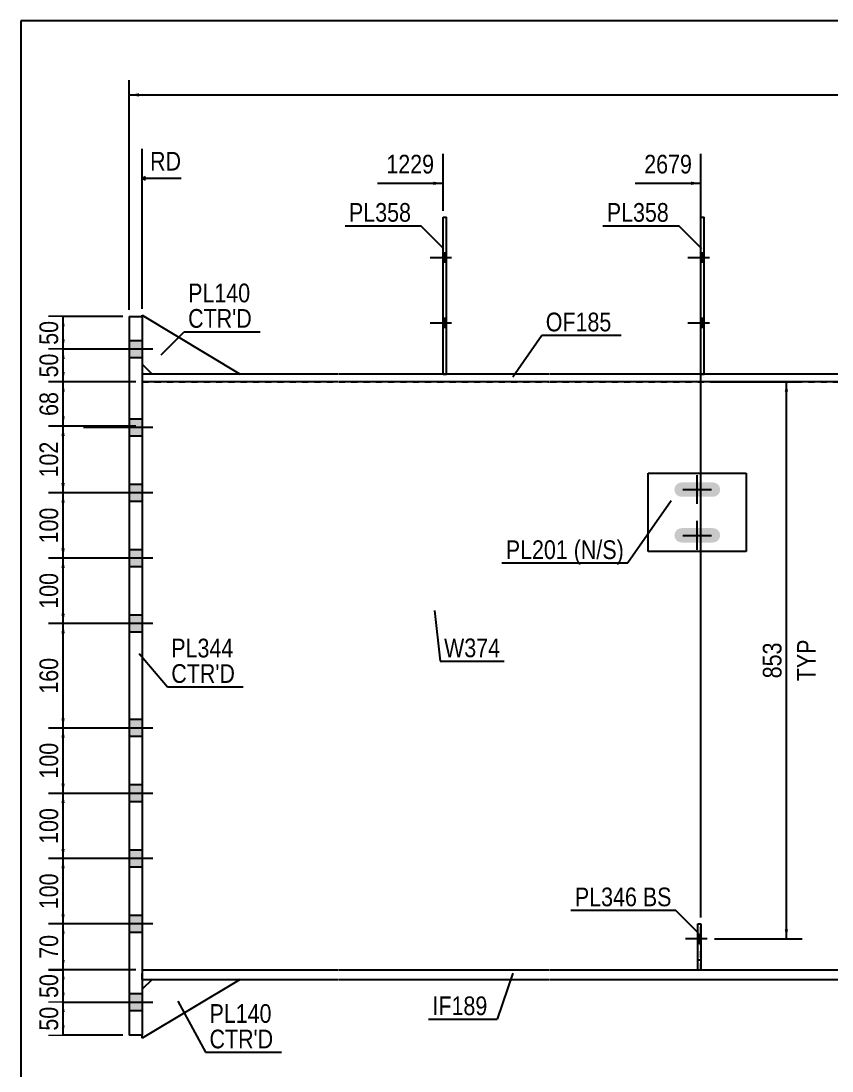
# Model space of a CAD drawing. Header units: millimetres. Extents: x -321 to 92, y -152 to 135.
# Drawn here: x -318.1 to -193.9, y -25.5 to 135.2 of the extents above; entities that cross this region are included whole.
import ezdxf

# ---------------------------------------------------------------- set-up
doc = ezdxf.new("R2010")
doc.units = ezdxf.units.MM
doc.linetypes.add('DXK_LINE_DOT1', pattern=[1.8814, 0.9407, -0.9407])
doc.linetypes.add('DXK_LINE_DOT2', pattern=[3.9198, 1.9599, -1.9599])
doc.styles.add('Arial Narrow', font='ARIALN.TTF', dxfattribs={"height": 0.2})

# ---------------------------------------------------------------- blocks, each defined once
blk = doc.blocks.new('Unknown-622305719-1210')
at = {"color": 5, "linetype": 'Continuous'}
for p, q in [((91.93, 135.25), (-318.07, 135.25)), ((-318.07, 135.25), (-318.07, -151.75))]:
    blk.add_line(p, q, dxfattribs=at)
blk = doc.blocks.new('Part-622305719-1338 - 1231')
at = {"color": 2, "linetype": 'Continuous'}
for p, q in [((-301.5, 90), (-299.5, 90)), ((-301.5, 90), (-301.5, -20)), ((-299.5, 90), (-299.5, -20)), ((-299.5, -20), (-301.5, -20))]:
    blk.add_line(p, q, dxfattribs=at)
blk = doc.blocks.new('Part-622305719-1367 - 1231')
at = {"color": 2, "linetype": 'Continuous'}
for p, q in [((-284.5, -11.5), (-299.5, -20.5)), ((-298, -11.5), (-299.5, -13)), ((-299.5, -20.5), (-299.5, -20))]:
    blk.add_line(p, q, dxfattribs=at)
at = {"color": 7, "linetype": 'DXK_LINE_DOT1'}
for p, q in [((-298, -11.5), (-284.5, -11.5)), ((-299.5, -13), (-299.5, -20))]:
    blk.add_line(p, q, dxfattribs=at)
blk = doc.blocks.new('Part-622305719-1676 - 1231')
at = {"color": 2, "linetype": 'Continuous'}
for p, q in [((-222.05, 66), (-207.05, 66)), ((-222.05, 54), (-222.05, 66)), ((-207.05, 66), (-207.05, 54)), ((-207.05, 54), (-222.05, 54))]:
    blk.add_line(p, q, dxfattribs=at)
blk = doc.blocks.new('Part-622305719-1372 - 1231')
at = {"color": 2, "linetype": 'Continuous'}
for p, q in [((-299.5, 90), (-299.5, 90.2)), ((-299.5, 90.2), (-284.5, 81.2)), ((-299.5, 82.7), (-298, 81.2))]:
    blk.add_line(p, q, dxfattribs=at)
at = {"color": 7, "linetype": 'DXK_LINE_DOT1'}
for p, q in [((-299.5, 90), (-299.5, 82.7)), ((-284.5, 81.2), (-298, 81.2))]:
    blk.add_line(p, q, dxfattribs=at)
blk = doc.blocks.new('Part-622305719-1388 - 1231')
at = {"color": 7, "linetype": 'DXK_LINE_DOT1'}
for p, q in [((-299.5, 80), (-299.5, -10)), ((-299.5, 80), (-269.5, 80)), ((-269.4, 80), (-237.15, 80)), ((-237.05, 80), (-162.05, 80)), ((-299.5, -10), (-269.5, -10)), ((-269.4, -10), (-237.15, -10)), ((-237.05, -10), (-162.05, -10))]:
    blk.add_line(p, q, dxfattribs=at)
blk = doc.blocks.new('Bolt-622305719-1391 - 1231')
at = {"linetype": 'Continuous'}
for points in [[(-301.5, 86.3), (-301.5, 83.7), (-299.5, 83.7), (-299.5, 86.3)], [(-301.5, 86.3), (-301.5, 83.7), (-299.5, 83.7), (-299.5, 86.3)], [(-301.5, 74.3), (-301.5, 71.7), (-299.5, 71.7), (-299.5, 74.3)], [(-301.5, 74.3), (-301.5, 71.7), (-299.5, 71.7), (-299.5, 74.3)], [(-301.5, 64.3), (-301.5, 61.7), (-299.5, 61.7), (-299.5, 64.3)], [(-301.5, 64.3), (-301.5, 61.7), (-299.5, 61.7), (-299.5, 64.3)], [(-301.5, 54.3), (-301.5, 51.7), (-299.5, 51.7), (-299.5, 54.3)], [(-301.5, 54.3), (-301.5, 51.7), (-299.5, 51.7), (-299.5, 54.3)], [(-301.5, 44.3), (-301.5, 41.7), (-299.5, 41.7), (-299.5, 44.3)], [(-301.5, 44.3), (-301.5, 41.7), (-299.5, 41.7), (-299.5, 44.3)], [(-301.5, 28.3), (-301.5, 25.7), (-299.5, 25.7), (-299.5, 28.3)], [(-301.5, 28.3), (-301.5, 25.7), (-299.5, 25.7), (-299.5, 28.3)], [(-301.5, 18.3), (-301.5, 15.7), (-299.5, 15.7), (-299.5, 18.3)], [(-301.5, 18.3), (-301.5, 15.7), (-299.5, 15.7), (-299.5, 18.3)], [(-301.5, 8.3), (-301.5, 5.7), (-299.5, 5.7), (-299.5, 8.3)], [(-301.5, 8.3), (-301.5, 5.7), (-299.5, 5.7), (-299.5, 8.3)], [(-301.5, -1.7), (-301.5, -4.3), (-299.5, -4.3), (-299.5, -1.7)], [(-301.5, -1.7), (-301.5, -4.3), (-299.5, -4.3), (-299.5, -1.7)], [(-301.5, -13.7), (-301.5, -16.3), (-299.5, -16.3), (-299.5, -13.7)], [(-301.5, -13.7), (-301.5, -16.3), (-299.5, -16.3), (-299.5, -13.7)]]:
    blk.add_hatch(color=3, dxfattribs=at).paths.add_polyline_path(points)
at = {"color": 3, "linetype": 'Continuous'}
for p, q in [((-299.5, 86.3), (-301.5, 86.3)), ((-299.5, 86.3), (-301.5, 86.3)), ((-297.91, 85), (-308.5, 85)), ((-297.91, 85), (-308.5, 85)), ((-299.5, 83.7), (-301.5, 83.7)), ((-299.5, 83.7), (-301.5, 83.7)), ((-299.5, 74.3), (-301.5, 74.3)), ((-299.5, 74.3), (-301.5, 74.3)), ((-297.91, 73), (-308.5, 73)), ((-297.91, 73), (-308.5, 73)), ((-299.5, 71.7), (-301.5, 71.7)), ((-299.5, 71.7), (-301.5, 71.7)), ((-297.91, 63), (-308.5, 63)), ((-297.91, 63), (-308.5, 63)), ((-299.5, 64.3), (-301.5, 64.3)), ((-299.5, 64.3), (-301.5, 64.3)), ((-299.5, 61.7), (-301.5, 61.7)), ((-299.5, 61.7), (-301.5, 61.7)), ((-299.5, 54.3), (-301.5, 54.3)), ((-299.5, 54.3), (-301.5, 54.3)), ((-297.91, 53), (-308.5, 53)), ((-297.91, 53), (-308.5, 53)), ((-299.5, 51.7), (-301.5, 51.7)), ((-299.5, 51.7), (-301.5, 51.7)), ((-299.5, 44.3), (-301.5, 44.3)), ((-299.5, 44.3), (-301.5, 44.3)), ((-297.91, 43), (-308.5, 43)), ((-297.91, 43), (-308.5, 43)), ((-299.5, 41.7), (-301.5, 41.7)), ((-299.5, 41.7), (-301.5, 41.7)), ((-299.5, 28.3), (-301.5, 28.3)), ((-299.5, 28.3), (-301.5, 28.3)), ((-297.91, 27), (-308.5, 27)), ((-297.91, 27), (-308.5, 27)), ((-299.5, 25.7), (-301.5, 25.7)), ((-299.5, 25.7), (-301.5, 25.7)), ((-299.5, 18.3), (-301.5, 18.3)), ((-299.5, 18.3), (-301.5, 18.3)), ((-297.91, 17), (-308.5, 17)), ((-297.91, 17), (-308.5, 17)), ((-299.5, 15.7), (-301.5, 15.7)), ((-299.5, 15.7), (-301.5, 15.7)), ((-299.5, 8.3), (-301.5, 8.3)), ((-299.5, 8.3), (-301.5, 8.3)), ((-297.91, 7), (-308.5, 7)), ((-297.91, 7), (-308.5, 7)), ((-299.5, 5.7), (-301.5, 5.7)), ((-299.5, 5.7), (-301.5, 5.7)), ((-297.91, -3), (-308.5, -3)), ((-297.91, -3), (-308.5, -3)), ((-299.5, -1.7), (-301.5, -1.7)), ((-299.5, -1.7), (-301.5, -1.7)), ((-299.5, -4.3), (-301.5, -4.3)), ((-299.5, -4.3), (-301.5, -4.3)), ((-299.5, -13.7), (-301.5, -13.7)), ((-299.5, -13.7), (-301.5, -13.7)), ((-297.91, -15), (-308.5, -15)), ((-297.91, -15), (-308.5, -15)), ((-299.5, -16.3), (-301.5, -16.3)), ((-299.5, -16.3), (-301.5, -16.3))]:
    blk.add_line(p, q, dxfattribs=at)
blk = doc.blocks.new('Part-622305719-1413 - 1231')
at = {"color": 2, "linetype": 'Continuous'}
for p, q in [((-213.99, 81.2), (-213.99, 105.2)), ((-213.99, 105.2), (-213.49, 105.2)), ((-213.49, 81.2), (-213.49, 105.2))]:
    blk.add_line(p, q, dxfattribs=at)
at = {"color": 7, "linetype": 'DXK_LINE_DOT1'}
blk.add_line((-213.99, 81.2), (-213.49, 81.2), dxfattribs=at)
blk = doc.blocks.new('Part-622305719-1438 - 1231')
at = {"color": 2, "linetype": 'Continuous'}
for p, q in [((-253.45, 81.2), (-253.45, 105.2)), ((-253.45, 105.2), (-252.95, 105.2)), ((-252.95, 81.2), (-252.95, 105.2))]:
    blk.add_line(p, q, dxfattribs=at)
at = {"color": 7, "linetype": 'DXK_LINE_DOT1'}
blk.add_line((-253.45, 81.2), (-252.95, 81.2), dxfattribs=at)
blk = doc.blocks.new('Bolt-622305719-1439 - 1231')
at = {"linetype": 'Continuous'}
for points in [[(-213.49, 98.3), (-213.49, 99.7), (-213.99, 99.7), (-213.99, 98.3)], [(-213.49, 98.3), (-213.49, 99.7), (-213.99, 99.7), (-213.99, 98.3)], [(-213.49, 88.3), (-213.49, 89.7), (-213.99, 89.7), (-213.99, 88.3)], [(-213.49, 88.3), (-213.49, 89.7), (-213.99, 89.7), (-213.99, 88.3)]]:
    blk.add_hatch(color=3, dxfattribs=at).paths.add_polyline_path(points)
at = {"color": 3, "linetype": 'Continuous'}
for p, q in [((-213.49, 99.7), (-213.99, 99.7)), ((-213.49, 99.7), (-213.99, 99.7)), ((-212.69, 99), (-215.99, 99)), ((-212.69, 99), (-215.99, 99)), ((-213.49, 98.3), (-213.99, 98.3)), ((-213.49, 98.3), (-213.99, 98.3)), ((-212.69, 89), (-215.99, 89)), ((-212.69, 89), (-215.99, 89)), ((-213.49, 89.7), (-213.99, 89.7)), ((-213.49, 89.7), (-213.99, 89.7)), ((-213.49, 88.3), (-213.99, 88.3)), ((-213.49, 88.3), (-213.99, 88.3))]:
    blk.add_line(p, q, dxfattribs=at)
blk = doc.blocks.new('Bolt-622305719-1443 - 1231')
at = {"linetype": 'Continuous'}
for points in [[(-252.95, 98.3), (-252.95, 99.7), (-253.45, 99.7), (-253.45, 98.3)], [(-252.95, 98.3), (-252.95, 99.7), (-253.45, 99.7), (-253.45, 98.3)], [(-252.95, 88.3), (-252.95, 89.7), (-253.45, 89.7), (-253.45, 88.3)], [(-252.95, 88.3), (-252.95, 89.7), (-253.45, 89.7), (-253.45, 88.3)]]:
    blk.add_hatch(color=3, dxfattribs=at).paths.add_polyline_path(points)
at = {"color": 3, "linetype": 'Continuous'}
for p, q in [((-252.95, 99.7), (-253.45, 99.7)), ((-252.95, 99.7), (-253.45, 99.7)), ((-252.15, 99), (-255.45, 99)), ((-252.15, 99), (-255.45, 99)), ((-252.95, 98.3), (-253.45, 98.3)), ((-252.95, 98.3), (-253.45, 98.3)), ((-252.15, 89), (-255.45, 89)), ((-252.15, 89), (-255.45, 89)), ((-252.95, 89.7), (-253.45, 89.7)), ((-252.95, 89.7), (-253.45, 89.7)), ((-252.95, 88.3), (-253.45, 88.3)), ((-252.95, 88.3), (-253.45, 88.3))]:
    blk.add_line(p, q, dxfattribs=at)
blk = doc.blocks.new('Bolt-622305719-1446 - 1231')
at = {"linetype": 'Continuous'}
blk.add_hatch(color=3, dxfattribs=at).paths.add_polyline_path([(-213.99, -6), (-213.99, -4.6), (-214.49, -4.6), (-214.49, -6)])
at = {"color": 3, "linetype": 'Continuous'}
for p, q in [((-213.99, -4.6), (-214.49, -4.6)), ((-213.04, -5.3), (-216.34, -5.3)), ((-213.99, -6), (-214.49, -6))]:
    blk.add_line(p, q, dxfattribs=at)
blk = doc.blocks.new('Part-622305719-1521 - 1231')
at = {"color": 2, "linetype": 'Continuous'}
for p, q in [((-299.5, -10), (-269.5, -10)), ((-269.4, -10), (-237.15, -10)), ((-237.05, -10), (-162.05, -10)), ((-161.95, -10), (-129.7, -10)), ((-129.6, -10), (-102.16, -10)), ((-102.16, -11.5), (-102.16, -10)), ((-299.5, -11.5), (-269.5, -11.5)), ((-269.4, -11.5), (-237.15, -11.5)), ((-237.05, -11.5), (-162.05, -11.5)), ((-161.95, -11.5), (-129.7, -11.5)), ((-129.6, -11.5), (-102.16, -11.5))]:
    blk.add_line(p, q, dxfattribs=at)
at = {"color": 7, "linetype": 'DXK_LINE_DOT1'}
blk.add_line((-299.5, -11.5), (-299.5, -10), dxfattribs=at)
blk = doc.blocks.new('Part-622305719-1565 - 1231')
at = {"color": 2, "linetype": 'Continuous'}
for p, q in [((-269.5, 81.2), (-299.5, 81.2)), ((-237.15, 81.2), (-269.4, 81.2)), ((-162.05, 81.2), (-237.05, 81.2)), ((-129.7, 81.2), (-161.95, 81.2)), ((-102.16, 81.2), (-129.6, 81.2)), ((-102.16, 80), (-102.16, 81.2)), ((-269.5, 80), (-299.5, 80)), ((-237.15, 80), (-269.4, 80)), ((-162.05, 80), (-237.05, 80)), ((-129.7, 80), (-161.95, 80)), ((-102.16, 80), (-129.6, 80))]:
    blk.add_line(p, q, dxfattribs=at)
at = {"color": 7, "linetype": 'DXK_LINE_DOT1'}
blk.add_line((-299.5, 81.2), (-299.5, 80), dxfattribs=at)
blk = doc.blocks.new('Part-622305719-1664 - 1231')
at = {"color": 7, "linetype": 'DXK_LINE_DOT1'}
for p, q in [((-214.49, -10), (-214.49, -3)), ((-214.49, -3), (-213.99, -3)), ((-213.99, -10), (-213.99, -3)), ((-214.49, -8.5), (-213.99, -8.5))]:
    blk.add_line(p, q, dxfattribs=at)
blk = doc.blocks.new('Part-622305719-1669 - 1231')
at = {"color": 2, "linetype": 'Continuous'}
for p, q in [((-214.49, -10), (-214.49, -3)), ((-214.49, -3), (-213.99, -3)), ((-213.99, -3), (-213.99, -10))]:
    blk.add_line(p, q, dxfattribs=at)
blk = doc.blocks.new('Bolt-622305719-1670 - 1231')
at = {"color": 3, "linetype": 'DXK_LINE_DOT2'}
for p, q in [((-213.99, -4.6), (-214.49, -4.6)), ((-213.04, -5.3), (-216.34, -5.3)), ((-213.99, -6), (-214.49, -6))]:
    blk.add_line(p, q, dxfattribs=at)
blk = doc.blocks.new('Bolt-622305719-1683 - 1231')
at = {"linetype": 'Continuous'}
for points in [[(-211.37, 62.72), (-211.13, 63.08), (-211.05, 63.5), (-211.13, 63.92), (-211.37, 64.28), (-211.73, 64.52), (-212.15, 64.6), (-216.95, 64.6), (-217.37, 64.52), (-217.73, 64.28), (-217.97, 63.92), (-218.05, 63.5), (-217.97, 63.08), (-217.73, 62.72), (-217.37, 62.48), (-216.95, 62.4), (-212.15, 62.4), (-211.73, 62.48)], [(-211.37, 55.72), (-211.13, 56.08), (-211.05, 56.5), (-211.13, 56.92), (-211.37, 57.28), (-211.73, 57.52), (-212.15, 57.6), (-216.95, 57.6), (-217.37, 57.52), (-217.73, 57.28), (-217.97, 56.92), (-218.05, 56.5), (-217.97, 56.08), (-217.73, 55.72), (-217.37, 55.48), (-216.95, 55.4), (-212.15, 55.4), (-211.73, 55.48)]]:
    blk.add_hatch(color=3, dxfattribs=at).paths.add_polyline_path(points)
at = {"color": 3, "linetype": 'Continuous'}
for p, q in [((-214.55, 61.3), (-214.55, 65.7)), ((-216.75, 63.5), (-212.35, 63.5)), ((-214.55, 54.3), (-214.55, 58.7)), ((-216.75, 56.5), (-212.35, 56.5))]:
    blk.add_line(p, q, dxfattribs=at)
blk = doc.blocks.new('StraightDimension-622305719-4305 - 1231')
at = {"linetype": 'Continuous'}
for points in [[(-311.88, -11.5), (-311.63, -10), (-311.38, -11.5)], [(-311.38, -13.5), (-311.63, -15), (-311.88, -13.5)]]:
    blk.add_hatch(color=7, dxfattribs=at).paths.add_polyline_path(points)
at = {"color": 7, "linetype": 'Continuous'}
for p, q in [((-300.5, -10), (-313.88, -10)), ((-311.63, -15), (-311.63, -10)), ((-300.5, -15), (-313.88, -15))]:
    blk.add_line(p, q, dxfattribs=at)
at = {"color": 0}
blk.add_wipeout([(-311.78, -10.07), (-315.98, -10.07), (-315.98, -14.93), (-311.78, -14.93)], dxfattribs=at)
at = {"color": 3, "style": 'Arial Narrow'}
blk.add_text('50', height=2.863, rotation=90.0002, dxfattribs=at).set_placement((-312.38, -14.33))
blk = doc.blocks.new('StraightDimension-622305719-4298 - 1231')
at = {"linetype": 'Continuous'}
for points in [[(-311.88, 61.5), (-311.63, 63), (-311.38, 61.5)], [(-311.38, 54.5), (-311.63, 53), (-311.88, 54.5)]]:
    blk.add_hatch(color=7, dxfattribs=at).paths.add_polyline_path(points)
at = {"color": 7, "linetype": 'Continuous'}
for p, q in [((-300.5, 63), (-313.88, 63)), ((-311.63, 53), (-311.63, 63)), ((-300.5, 53), (-313.88, 53))]:
    blk.add_line(p, q, dxfattribs=at)
at = {"color": 0}
blk.add_wipeout([(-311.78, 61.34), (-315.98, 61.34), (-315.98, 54.66), (-311.78, 54.66)], dxfattribs=at)
at = {"color": 3, "style": 'Arial Narrow'}
blk.add_text('100', height=2.863, rotation=90.0002, dxfattribs=at).set_placement((-312.38, 55.26))
blk = doc.blocks.new('StraightDimension-622305719-1709 - 1231')
at = {"linetype": 'Continuous'}
for points in [[(-201.16, 78.5), (-200.91, 80), (-200.66, 78.5)], [(-200.66, -3.8), (-200.91, -5.3), (-201.16, -3.8)]]:
    blk.add_hatch(color=7, dxfattribs=at).paths.add_polyline_path(points)
at = {"color": 7, "linetype": 'Continuous'}
for p, q in [((-211.86, 80), (-198.51, 80)), ((-200.91, -5.3), (-200.91, 80)), ((-211.91, -5.3), (-198.51, -5.3))]:
    blk.add_line(p, q, dxfattribs=at)
at = {"color": 0, "linetype": 'Continuous'}
blk.add_wipeout([(-195.81, 41.14), (-200.01, 41.14), (-200.01, 33.56), (-195.81, 33.56)], dxfattribs=at)
at = {"color": 3, "linetype": 'Continuous', "style": 'Arial Narrow'}
blk.add_text('TYP', height=2.863, rotation=90.0002, dxfattribs=at).set_placement((-196.41, 34.16))
at = {"color": 0}
blk.add_wipeout([(-201.06, 40.69), (-205.26, 40.69), (-205.26, 34.01), (-201.06, 34.01)], dxfattribs=at)
at = {"color": 3, "style": 'Arial Narrow'}
blk.add_text('853', height=2.863, rotation=90.0002, dxfattribs=at).set_placement((-201.66, 34.61))
blk = doc.blocks.new('StraightDimension-622305719-1728 - 1231')
at = {"linetype": 'Continuous'}
blk.add_hatch(color=7, dxfattribs=at).paths.add_polyline_path([(-254.95, 110.65), (-253.45, 110.4), (-254.95, 110.15)])
at = {"color": 7, "linetype": 'Continuous'}
for p, q in [((-253.45, 106.2), (-253.45, 114.9)), ((-263.51, 110.4), (-253.45, 110.4))]:
    blk.add_line(p, q, dxfattribs=at)
at = {"color": 0, "linetype": 'Continuous'}
blk.add_wipeout([(-292.97, 111.75), (-292.97, 115.95), (-298.91, 115.95), (-298.91, 111.75)], dxfattribs=at)
at = {"color": 7, "linetype": 'Continuous'}
for p, q in [((-299.5, 91.2), (-299.5, 115.65)), ((-299, 111.4), (-299.5, 111.15)), ((-299, 110.9), (-299.5, 111.15)), ((-293.57, 111.15), (-299.5, 111.15))]:
    blk.add_line(p, q, dxfattribs=at)
at = {"color": 3, "linetype": 'Continuous', "style": 'Arial Narrow'}
blk.add_text('RD', height=2.863, dxfattribs=at).set_placement((-298.31, 112.35))
at = {"color": 0}
blk.add_wipeout([(-254.22, 111.3), (-254.22, 115.5), (-262.74, 115.5), (-262.74, 111.3)], dxfattribs=at)
at = {"color": 3, "style": 'Arial Narrow'}
blk.add_text('1229', height=2.863, dxfattribs=at).set_placement((-262.14, 111.9))
blk = doc.blocks.new('StraightDimension-622305719-1736 - 1231')
at = {"linetype": 'Continuous'}
blk.add_hatch(color=7, dxfattribs=at).paths.add_polyline_path([(-215.49, 110.65), (-213.99, 110.4), (-215.49, 110.15)])
at = {"color": 7, "linetype": 'Continuous'}
for p, q in [((-213.99, -2), (-213.99, 114.9)), ((-224.05, 110.4), (-213.99, 110.4))]:
    blk.add_line(p, q, dxfattribs=at)
at = {"color": 0}
blk.add_wipeout([(-214.76, 111.3), (-214.76, 115.5), (-223.27, 115.5), (-223.27, 111.3)], dxfattribs=at)
at = {"color": 3, "style": 'Arial Narrow'}
blk.add_text('2679', height=2.863, dxfattribs=at).set_placement((-222.67, 111.9))
blk = doc.blocks.new('StraightDimension-622305719-1807 - 1231')
at = {"linetype": 'Continuous'}
blk.add_hatch(color=7, dxfattribs=at).paths.add_polyline_path([(-300, 123.68), (-301.5, 123.93), (-300, 124.18)])
at = {"color": 7, "linetype": 'Continuous'}
for p, q in [((-301.5, 91), (-301.5, 126.18)), ((-301.5, 123.93), (72.84, 123.93))]:
    blk.add_line(p, q, dxfattribs=at)
blk = doc.blocks.new('StraightDimension-622305719-4294 - 1231')
at = {"linetype": 'Continuous'}
for points in [[(-311.88, 88.5), (-311.63, 90), (-311.38, 88.5)], [(-311.38, 86.5), (-311.63, 85), (-311.88, 86.5)]]:
    blk.add_hatch(color=7, dxfattribs=at).paths.add_polyline_path(points)
at = {"color": 7, "linetype": 'Continuous'}
for p, q in [((-302.5, 90), (-313.88, 90)), ((-311.63, 85), (-311.63, 90)), ((-305.98, 85), (-313.88, 85))]:
    blk.add_line(p, q, dxfattribs=at)
at = {"color": 0}
blk.add_wipeout([(-311.78, 89.93), (-315.98, 89.93), (-315.98, 85.07), (-311.78, 85.07)], dxfattribs=at)
at = {"color": 3, "style": 'Arial Narrow'}
blk.add_text('50', height=2.863, rotation=90.0002, dxfattribs=at).set_placement((-312.38, 85.67))
blk = doc.blocks.new('StraightDimension-622305719-4295 - 1231')
at = {"linetype": 'Continuous'}
for points in [[(-311.88, 83.5), (-311.63, 85), (-311.38, 83.5)], [(-311.38, 81.5), (-311.63, 80), (-311.88, 81.5)]]:
    blk.add_hatch(color=7, dxfattribs=at).paths.add_polyline_path(points)
at = {"color": 7, "linetype": 'Continuous'}
for p, q in [((-305.98, 85), (-313.88, 85)), ((-311.63, 80), (-311.63, 85)), ((-300.5, 80), (-313.88, 80))]:
    blk.add_line(p, q, dxfattribs=at)
at = {"color": 0}
blk.add_wipeout([(-311.78, 84.93), (-315.98, 84.93), (-315.98, 80.07), (-311.78, 80.07)], dxfattribs=at)
at = {"color": 3, "style": 'Arial Narrow'}
blk.add_text('50', height=2.863, rotation=90.0002, dxfattribs=at).set_placement((-312.38, 80.67))
blk = doc.blocks.new('StraightDimension-622305719-4296 - 1231')
at = {"linetype": 'Continuous'}
for points in [[(-311.88, 78.5), (-311.63, 80), (-311.38, 78.5)], [(-311.38, 74.71), (-311.63, 73.21), (-311.88, 74.71)]]:
    blk.add_hatch(color=7, dxfattribs=at).paths.add_polyline_path(points)
at = {"color": 7, "linetype": 'Continuous'}
for p, q in [((-300.5, 80), (-313.88, 80)), ((-311.63, 73.21), (-311.63, 80)), ((-300.5, 73.21), (-313.88, 73.21))]:
    blk.add_line(p, q, dxfattribs=at)
at = {"color": 0}
blk.add_wipeout([(-311.78, 79.03), (-315.98, 79.03), (-315.98, 74.18), (-311.78, 74.18)], dxfattribs=at)
at = {"color": 3, "style": 'Arial Narrow'}
blk.add_text('68', height=2.863, rotation=90.0002, dxfattribs=at).set_placement((-312.38, 74.78))
blk = doc.blocks.new('StraightDimension-622305719-4297 - 1231')
at = {"linetype": 'Continuous'}
for points in [[(-311.88, 71.71), (-311.63, 73.21), (-311.38, 71.71)], [(-311.38, 64.5), (-311.63, 63), (-311.88, 64.5)]]:
    blk.add_hatch(color=7, dxfattribs=at).paths.add_polyline_path(points)
at = {"color": 7, "linetype": 'Continuous'}
for p, q in [((-300.5, 73.21), (-313.88, 73.21)), ((-311.63, 63), (-311.63, 73.21)), ((-300.5, 63), (-313.88, 63))]:
    blk.add_line(p, q, dxfattribs=at)
at = {"color": 0}
blk.add_wipeout([(-311.78, 71.45), (-315.98, 71.45), (-315.98, 64.76), (-311.78, 64.76)], dxfattribs=at)
at = {"color": 3, "style": 'Arial Narrow'}
blk.add_text('102', height=2.863, rotation=90.0002, dxfattribs=at).set_placement((-312.38, 65.36))
blk = doc.blocks.new('StraightDimension-622305719-4299 - 1231')
at = {"linetype": 'Continuous'}
for points in [[(-311.88, 51.5), (-311.63, 53), (-311.38, 51.5)], [(-311.38, 44.5), (-311.63, 43), (-311.88, 44.5)]]:
    blk.add_hatch(color=7, dxfattribs=at).paths.add_polyline_path(points)
at = {"color": 7, "linetype": 'Continuous'}
for p, q in [((-300.5, 53), (-313.88, 53)), ((-311.63, 43), (-311.63, 53)), ((-300.5, 43), (-313.88, 43))]:
    blk.add_line(p, q, dxfattribs=at)
at = {"color": 0}
blk.add_wipeout([(-311.78, 51.34), (-315.98, 51.34), (-315.98, 44.66), (-311.78, 44.66)], dxfattribs=at)
at = {"color": 3, "style": 'Arial Narrow'}
blk.add_text('100', height=2.863, rotation=90.0002, dxfattribs=at).set_placement((-312.38, 45.26))
blk = doc.blocks.new('StraightDimension-622305719-4300 - 1231')
at = {"linetype": 'Continuous'}
for points in [[(-311.88, 41.5), (-311.63, 43), (-311.38, 41.5)], [(-311.38, 28.5), (-311.63, 27), (-311.88, 28.5)]]:
    blk.add_hatch(color=7, dxfattribs=at).paths.add_polyline_path(points)
at = {"color": 7, "linetype": 'Continuous'}
for p, q in [((-300.5, 43), (-313.88, 43)), ((-311.63, 27), (-311.63, 43)), ((-300.5, 27), (-313.88, 27))]:
    blk.add_line(p, q, dxfattribs=at)
at = {"color": 0}
blk.add_wipeout([(-311.78, 38.34), (-315.98, 38.34), (-315.98, 31.66), (-311.78, 31.66)], dxfattribs=at)
at = {"color": 3, "style": 'Arial Narrow'}
blk.add_text('160', height=2.863, rotation=90.0002, dxfattribs=at).set_placement((-312.38, 32.26))
blk = doc.blocks.new('StraightDimension-622305719-4301 - 1231')
at = {"linetype": 'Continuous'}
for points in [[(-311.88, 25.5), (-311.63, 27), (-311.38, 25.5)], [(-311.38, 18.5), (-311.63, 17), (-311.88, 18.5)]]:
    blk.add_hatch(color=7, dxfattribs=at).paths.add_polyline_path(points)
at = {"color": 7, "linetype": 'Continuous'}
for p, q in [((-300.5, 27), (-313.88, 27)), ((-311.63, 17), (-311.63, 27)), ((-300.5, 17), (-313.88, 17))]:
    blk.add_line(p, q, dxfattribs=at)
at = {"color": 0}
blk.add_wipeout([(-311.78, 25.34), (-315.98, 25.34), (-315.98, 18.66), (-311.78, 18.66)], dxfattribs=at)
at = {"color": 3, "style": 'Arial Narrow'}
blk.add_text('100', height=2.863, rotation=90.0002, dxfattribs=at).set_placement((-312.38, 19.26))
blk = doc.blocks.new('StraightDimension-622305719-4302 - 1231')
at = {"linetype": 'Continuous'}
for points in [[(-311.88, 15.5), (-311.63, 17), (-311.38, 15.5)], [(-311.38, 8.5), (-311.63, 7), (-311.88, 8.5)]]:
    blk.add_hatch(color=7, dxfattribs=at).paths.add_polyline_path(points)
at = {"color": 7, "linetype": 'Continuous'}
for p, q in [((-300.5, 17), (-313.88, 17)), ((-311.63, 7), (-311.63, 17)), ((-300.5, 7), (-313.88, 7))]:
    blk.add_line(p, q, dxfattribs=at)
at = {"color": 0}
blk.add_wipeout([(-311.78, 15.34), (-315.98, 15.34), (-315.98, 8.66), (-311.78, 8.66)], dxfattribs=at)
at = {"color": 3, "style": 'Arial Narrow'}
blk.add_text('100', height=2.863, rotation=90.0002, dxfattribs=at).set_placement((-312.38, 9.26))
blk = doc.blocks.new('StraightDimension-622305719-4303 - 1231')
at = {"linetype": 'Continuous'}
for points in [[(-311.88, 5.5), (-311.63, 7), (-311.38, 5.5)], [(-311.38, -1.5), (-311.63, -3), (-311.88, -1.5)]]:
    blk.add_hatch(color=7, dxfattribs=at).paths.add_polyline_path(points)
at = {"color": 7, "linetype": 'Continuous'}
for p, q in [((-300.5, 7), (-313.88, 7)), ((-311.63, -3), (-311.63, 7)), ((-300.5, -3), (-313.88, -3))]:
    blk.add_line(p, q, dxfattribs=at)
at = {"color": 0}
blk.add_wipeout([(-311.78, 5.34), (-315.98, 5.34), (-315.98, -1.34), (-311.78, -1.34)], dxfattribs=at)
at = {"color": 3, "style": 'Arial Narrow'}
blk.add_text('100', height=2.863, rotation=90.0002, dxfattribs=at).set_placement((-312.38, -0.74))
blk = doc.blocks.new('StraightDimension-622305719-4304 - 1231')
at = {"linetype": 'Continuous'}
for points in [[(-311.88, -4.5), (-311.63, -3), (-311.38, -4.5)], [(-311.38, -8.5), (-311.63, -10), (-311.88, -8.5)]]:
    blk.add_hatch(color=7, dxfattribs=at).paths.add_polyline_path(points)
at = {"color": 7, "linetype": 'Continuous'}
for p, q in [((-300.5, -3), (-313.88, -3)), ((-311.63, -10), (-311.63, -3)), ((-300.5, -10), (-313.88, -10))]:
    blk.add_line(p, q, dxfattribs=at)
at = {"color": 0}
blk.add_wipeout([(-311.78, -4.07), (-315.98, -4.07), (-315.98, -8.93), (-311.78, -8.93)], dxfattribs=at)
at = {"color": 3, "style": 'Arial Narrow'}
blk.add_text('70', height=2.863, rotation=90.0002, dxfattribs=at).set_placement((-312.38, -8.33))
blk = doc.blocks.new('StraightDimension-622305719-4306 - 1231')
at = {"linetype": 'Continuous'}
for points in [[(-311.88, -16.5), (-311.63, -15), (-311.38, -16.5)], [(-311.38, -18.5), (-311.63, -20), (-311.88, -18.5)]]:
    blk.add_hatch(color=7, dxfattribs=at).paths.add_polyline_path(points)
at = {"color": 7, "linetype": 'Continuous'}
for p, q in [((-300.5, -15), (-313.88, -15)), ((-311.63, -20), (-311.63, -15)), ((-302.5, -20), (-313.88, -20))]:
    blk.add_line(p, q, dxfattribs=at)
at = {"color": 0}
blk.add_wipeout([(-311.78, -15.07), (-315.98, -15.07), (-315.98, -19.93), (-311.78, -19.93)], dxfattribs=at)
at = {"color": 3, "style": 'Arial Narrow'}
blk.add_text('50', height=2.863, rotation=90.0002, dxfattribs=at).set_placement((-312.38, -19.33))
blk = doc.blocks.new('Mark-622305719-1334 - 1231')
at = {"color": 0}
for points in [[(-285.55, 37.81), (-285.55, 40.81), (-295.06, 40.81), (-295.06, 37.81)], [(-285.3, 33.91), (-285.3, 36.91), (-295.06, 36.91), (-295.06, 33.91)]]:
    blk.add_wipeout(points, dxfattribs=at)
for points in [[(-285.55, 37.81), (-285.55, 40.81), (-295.06, 40.81), (-295.06, 37.81)], [(-285.3, 33.91), (-285.3, 36.91), (-295.06, 36.91), (-295.06, 33.91)]]:
    blk.add_wipeout(points, dxfattribs=at)
at = {"color": 7, "linetype": 'Continuous'}
for p, q in [((-299.99, 38.39), (-295.66, 33.31)), ((-295.66, 33.31), (-284.05, 33.31))]:
    blk.add_line(p, q, dxfattribs=at)
at = {"color": 3, "style": 'Arial Narrow'}
blk.add_text('PL344', height=2.863, dxfattribs=at).set_placement((-295.06, 37.81))
at = {"color": 1, "style": 'Arial Narrow'}
blk.add_text("CTR'D", height=2.863, dxfattribs=at).set_placement((-295.06, 33.91))
blk = doc.blocks.new('Mark-622305719-1363 - 1231')
at = {"color": 0}
for points in [[(-279.71, -18.14), (-279.71, -15.14), (-289.21, -15.14), (-289.21, -18.14)], [(-279.46, -22.04), (-279.46, -19.04), (-289.21, -19.04), (-289.21, -22.04)]]:
    blk.add_wipeout(points, dxfattribs=at)
for points in [[(-279.71, -18.14), (-279.71, -15.14), (-289.21, -15.14), (-289.21, -18.14)], [(-279.46, -22.04), (-279.46, -19.04), (-289.21, -19.04), (-289.21, -22.04)]]:
    blk.add_wipeout(points, dxfattribs=at)
at = {"color": 7, "linetype": 'Continuous'}
for p, q in [((-294.06, -14.84), (-289.81, -22.64)), ((-289.81, -22.64), (-278.21, -22.64))]:
    blk.add_line(p, q, dxfattribs=at)
at = {"color": 3, "style": 'Arial Narrow'}
blk.add_text('PL140', height=2.863, dxfattribs=at).set_placement((-289.21, -18.14))
at = {"color": 1, "style": 'Arial Narrow'}
blk.add_text("CTR'D", height=2.863, dxfattribs=at).set_placement((-289.21, -22.04))
blk = doc.blocks.new('Mark-622305719-1368 - 1231')
at = {"color": 0}
for points in [[(-282.97, 92.18), (-282.97, 95.18), (-292.48, 95.18), (-292.48, 92.18)], [(-282.72, 88.28), (-282.72, 91.28), (-292.48, 91.28), (-292.48, 88.28)]]:
    blk.add_wipeout(points, dxfattribs=at)
for points in [[(-282.97, 92.18), (-282.97, 95.18), (-292.48, 95.18), (-292.48, 92.18)], [(-282.72, 88.28), (-282.72, 91.28), (-292.48, 91.28), (-292.48, 88.28)]]:
    blk.add_wipeout(points, dxfattribs=at)
at = {"color": 7, "linetype": 'Continuous'}
for p, q in [((-296.61, 84.15), (-293.08, 87.68)), ((-293.08, 87.68), (-281.47, 87.68))]:
    blk.add_line(p, q, dxfattribs=at)
at = {"color": 3, "style": 'Arial Narrow'}
blk.add_text('PL140', height=2.863, dxfattribs=at).set_placement((-292.48, 92.18))
at = {"color": 1, "style": 'Arial Narrow'}
blk.add_text("CTR'D", height=2.863, dxfattribs=at).set_placement((-292.48, 88.28))
blk = doc.blocks.new('Mark-622305719-1384 - 1231')
at = {"color": 0}
blk.add_wipeout([(-244.72, 37.84), (-244.72, 40.84), (-253.31, 40.84), (-253.31, 37.84)], dxfattribs=at)
blk.add_wipeout([(-244.72, 37.84), (-244.72, 40.84), (-253.31, 40.84), (-253.31, 37.84)], dxfattribs=at)
at = {"color": 7, "linetype": 'Continuous'}
for p, q in [((-254.77, 44.97), (-253.91, 37.24)), ((-253.91, 37.24), (-244.12, 37.24))]:
    blk.add_line(p, q, dxfattribs=at)
at = {"color": 3, "style": 'Arial Narrow'}
blk.add_text('W374', height=2.863, dxfattribs=at).set_placement((-253.31, 37.84))
blk = doc.blocks.new('Mark-622305719-1517 - 1231')
at = {"color": 7, "linetype": 'Continuous'}
blk.add_line((-242.8, -10.53), (-245.17, -17.56), dxfattribs=at)
at = {"color": 0}
blk.add_wipeout([(-246.67, -16.96), (-246.67, -13.96), (-255.08, -13.96), (-255.08, -16.96)], dxfattribs=at)
blk.add_wipeout([(-246.67, -16.96), (-246.67, -13.96), (-255.08, -13.96), (-255.08, -16.96)], dxfattribs=at)
at = {"color": 7, "linetype": 'Continuous'}
blk.add_line((-255.68, -17.56), (-245.17, -17.56), dxfattribs=at)
at = {"color": 3, "style": 'Arial Narrow'}
blk.add_text('IF189', height=2.863, dxfattribs=at).set_placement((-255.08, -16.96))
blk = doc.blocks.new('Mark-622305719-1409 - 1231')
at = {"color": 7, "linetype": 'Continuous'}
blk.add_line((-213.86, 100.37), (-217.39, 103.91), dxfattribs=at)
at = {"color": 0}
blk.add_wipeout([(-218.89, 104.51), (-218.89, 107.51), (-228.4, 107.51), (-228.4, 104.51)], dxfattribs=at)
blk.add_wipeout([(-218.89, 104.51), (-218.89, 107.51), (-228.4, 107.51), (-228.4, 104.51)], dxfattribs=at)
at = {"color": 7, "linetype": 'Continuous'}
blk.add_line((-229, 103.91), (-217.39, 103.91), dxfattribs=at)
at = {"color": 3, "style": 'Arial Narrow'}
blk.add_text('PL358', height=2.863, dxfattribs=at).set_placement((-228.4, 104.51))
blk = doc.blocks.new('Mark-622305719-1434 - 1231')
at = {"color": 7, "linetype": 'Continuous'}
blk.add_line((-253.32, 100.37), (-256.86, 103.91), dxfattribs=at)
at = {"color": 0}
blk.add_wipeout([(-258.36, 104.51), (-258.36, 107.51), (-267.86, 107.51), (-267.86, 104.51)], dxfattribs=at)
blk.add_wipeout([(-258.36, 104.51), (-258.36, 107.51), (-267.86, 107.51), (-267.86, 104.51)], dxfattribs=at)
at = {"color": 7, "linetype": 'Continuous'}
blk.add_line((-268.46, 103.91), (-256.86, 103.91), dxfattribs=at)
at = {"color": 3, "style": 'Arial Narrow'}
blk.add_text('PL358', height=2.863, dxfattribs=at).set_placement((-267.86, 104.51))
blk = doc.blocks.new('Mark-622305719-1561 - 1231')
at = {"color": 0}
blk.add_wipeout([(-227.69, 87.73), (-227.69, 90.73), (-237.74, 90.73), (-237.74, 87.73)], dxfattribs=at)
blk.add_wipeout([(-227.69, 87.73), (-227.69, 90.73), (-237.74, 90.73), (-237.74, 87.73)], dxfattribs=at)
at = {"color": 7, "linetype": 'Continuous'}
for p, q in [((-242.8, 80.78), (-238.34, 87.13)), ((-238.34, 87.13), (-226.19, 87.13))]:
    blk.add_line(p, q, dxfattribs=at)
at = {"color": 3, "style": 'Arial Narrow'}
blk.add_text('OF185', height=2.863, dxfattribs=at).set_placement((-237.74, 87.73))
blk = doc.blocks.new('Mark-622305719-1672 - 1231')
at = {"color": 0}
for points in [[(-234.36, 52.87), (-234.36, 55.87), (-243.86, 55.87), (-243.86, 52.87)], [(-225.79, 52.87), (-225.79, 55.87), (-233.46, 55.87), (-233.46, 52.87)]]:
    blk.add_wipeout(points, dxfattribs=at)
for points in [[(-234.36, 52.87), (-234.36, 55.87), (-243.86, 55.87), (-243.86, 52.87)], [(-225.79, 52.87), (-225.79, 55.87), (-233.46, 55.87), (-233.46, 52.87)]]:
    blk.add_wipeout(points, dxfattribs=at)
at = {"color": 7, "linetype": 'Continuous'}
for p in [(-218.53, 61.77), (-244.46, 52.27)]:
    blk.add_line(p, (-225.19, 52.27), dxfattribs=at)
at = {"color": 3, "style": 'Arial Narrow'}
for s, p in [('PL201', (-243.86, 52.87)), ('(N/', (-233.46, 52.87)), ('S)', (-229.08, 52.87))]:
    blk.add_text(s, height=2.863, dxfattribs=at).set_placement(p)
blk = doc.blocks.new('MarkSet-622305719-2114 - 1231')
at = {"color": 0}
for points in [[(-223.78, -0.29), (-223.78, 2.71), (-233.28, 2.71), (-233.28, -0.29)], [(-218.49, -0.29), (-218.49, 2.71), (-222.88, 2.71), (-222.88, -0.29)]]:
    blk.add_wipeout(points, dxfattribs=at)
for points in [[(-223.78, -0.29), (-223.78, 2.71), (-233.28, 2.71), (-233.28, -0.29)], [(-218.49, -0.29), (-218.49, 2.71), (-222.88, 2.71), (-222.88, -0.29)]]:
    blk.add_wipeout(points, dxfattribs=at)
at = {"color": 7, "linetype": 'Continuous'}
for p in [(-233.88, -0.89), (-214.36, -4.43)]:
    blk.add_line(p, (-217.89, -0.89), dxfattribs=at)
at = {"color": 3, "style": 'Arial Narrow'}
for s, p in [('PL346', (-233.28, -0.29)), ('BS', (-222.88, -0.29))]:
    blk.add_text(s, height=2.863, dxfattribs=at).set_placement(p)

msp = doc.modelspace()

# ---------------------------------------------------------------- block references
for name in ['Unknown-622305719-1210', 'Part-622305719-1438 - 1231', 'Part-622305719-1413 - 1231', 'Bolt-622305719-1443 - 1231', 'Bolt-622305719-1439 - 1231', 'Part-622305719-1372 - 1231', 'Part-622305719-1338 - 1231', 'Bolt-622305719-1391 - 1231', 'Part-622305719-1565 - 1231', 'Part-622305719-1388 - 1231', 'Part-622305719-1676 - 1231', 'Bolt-622305719-1683 - 1231', 'Part-622305719-1664 - 1231', 'Part-622305719-1669 - 1231', 'Bolt-622305719-1446 - 1231', 'Bolt-622305719-1670 - 1231', 'Part-622305719-1521 - 1231', 'Part-622305719-1367 - 1231']:
    msp.add_blockref(name, (0, 0))

# ---------------------------------------------------------------- next in the draw order: block references
for name in ['StraightDimension-622305719-1728 - 1231', 'StraightDimension-622305719-1736 - 1231', 'StraightDimension-622305719-4294 - 1231', 'StraightDimension-622305719-1709 - 1231', 'StraightDimension-622305719-4298 - 1231', 'Mark-622305719-1384 - 1231', 'StraightDimension-622305719-4305 - 1231', 'Mark-622305719-1517 - 1231', 'Mark-622305719-1363 - 1231']:
    msp.add_blockref(name, (0, 0))

# ---------------------------------------------------------------- next in the draw order: block references
for name in ['StraightDimension-622305719-1807 - 1231', 'StraightDimension-622305719-4295 - 1231', 'Mark-622305719-1672 - 1231', 'StraightDimension-622305719-4299 - 1231', 'MarkSet-622305719-2114 - 1231', 'StraightDimension-622305719-4306 - 1231']:
    msp.add_blockref(name, (0, 0))

# ---------------------------------------------------------------- next in the draw order: block references
for name in ['Mark-622305719-1434 - 1231', 'Mark-622305719-1409 - 1231', 'Mark-622305719-1368 - 1231', 'Mark-622305719-1561 - 1231', 'StraightDimension-622305719-4296 - 1231', 'StraightDimension-622305719-4300 - 1231']:
    msp.add_blockref(name, (0, 0))

# ---------------------------------------------------------------- next in the draw order: block references
for name in ['StraightDimension-622305719-4297 - 1231', 'Mark-622305719-1334 - 1231', 'StraightDimension-622305719-4301 - 1231']:
    msp.add_blockref(name, (0, 0))

# ---------------------------------------------------------------- next in the draw order: block references
msp.add_blockref('StraightDimension-622305719-4302 - 1231', (0, 0))

# ---------------------------------------------------------------- next in the draw order: block references
msp.add_blockref('StraightDimension-622305719-4303 - 1231', (0, 0))

# ---------------------------------------------------------------- next in the draw order: block references
msp.add_blockref('StraightDimension-622305719-4304 - 1231', (0, 0))

doc.saveas('drawing.dxf')
